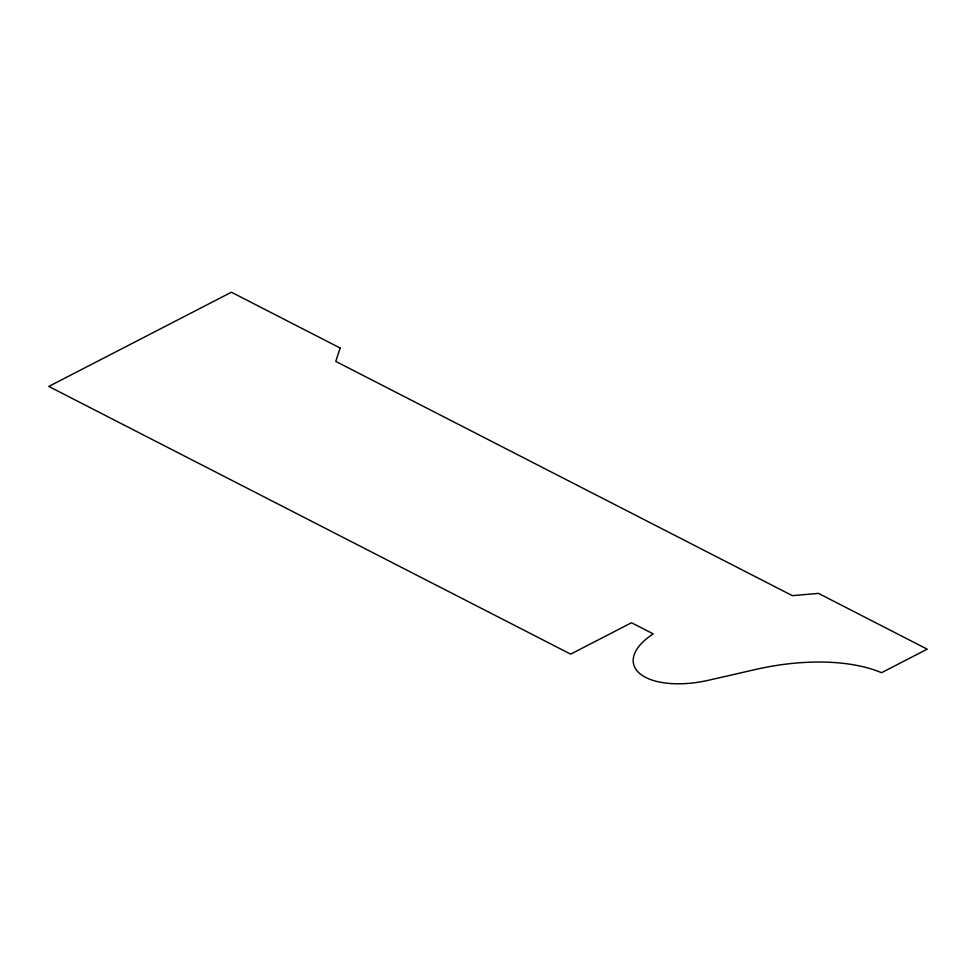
<?xml version="1.0" encoding="UTF-8"?>
<svg xmlns="http://www.w3.org/2000/svg" width="976" height="976" viewBox="0 0 976 976"><rect width="100%" height="100%" fill="white"/><g stroke="black" fill="none" stroke-linecap="round" stroke-linejoin="round"><path stroke-width="1.46" d="M340.124 348.005L335.781 361.425L792.39 595.665L818.486 593.384L927.2 649.162L881.548 672.708A142.972 67.124 -12.3 0 0 755.558 669.475L708.564 680.248A68.259 32.049 -12.3 0 1 639.866 673.635A68.259 32.049 -12.3 0 1 653.261 633.888L631.521 622.737L570.655 654.14L48.8 386.435L231.397 292.227L340.124 348.005"/></g></svg>
